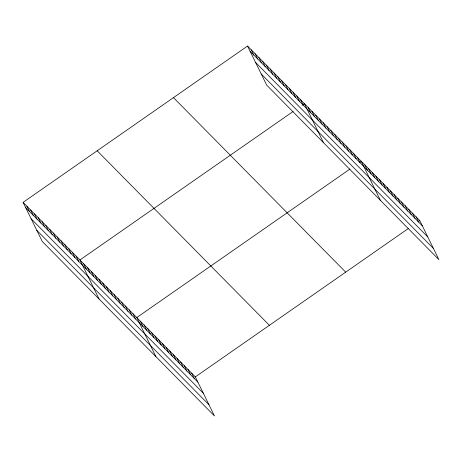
<?xml version="1.0" encoding="UTF-8"?>
<svg xmlns="http://www.w3.org/2000/svg" width="462" height="462" viewBox="0 0 462 462"><rect width="100%" height="100%" fill="white"/><g stroke="black" fill="none" stroke-linecap="round" stroke-linejoin="round"><path stroke-width="0.69" d="M23.1 202.373L195.328 376.894L214.466 415.956L42.238 241.435L23.1 202.373L247.534 46.044L419.762 220.565L438.9 259.627L266.672 85.106L247.534 46.044M293.151 111.452L79.938 259.967L99.07 299.029M302.125 105.197L304.371 103.638L323.51 142.7M349.982 169.046L136.769 317.556L155.908 356.618M359.523 162.399L361.209 161.226L380.341 200.289M195.328 376.894L408.541 228.378M418.081 221.737L419.762 220.565M250.104 51.282L422.332 225.803M255.573 62.445L427.8 236.966M261.203 73.943L433.431 248.464M173.475 97.632L345.697 272.153M97.164 150.785L269.392 325.306M25.664 207.617L197.892 382.132M31.133 218.774L203.361 393.295M36.769 230.278L208.997 404.793M416.106 216.851L418.67 222.095M412.445 213.144L415.009 218.382M408.783 209.436L411.353 214.674M405.122 205.729L407.692 210.967M401.466 202.021L404.031 207.259M397.805 198.314L400.369 203.551M394.144 194.606L396.714 199.844M390.482 190.893L393.052 196.131M386.827 187.185L389.391 192.423M383.165 183.478L385.73 188.715M379.504 179.77L382.074 185.008M375.849 176.062L378.413 181.3M372.187 172.355L374.751 177.593M368.526 168.642L371.09 173.885M364.864 164.934L367.434 170.172M357.415 157.386L359.985 162.624M353.626 153.546L356.196 158.789M349.838 149.711L352.408 154.949M346.05 145.871L348.619 151.109M342.261 142.03L344.825 147.268M338.473 138.19L341.037 143.428M334.684 134.35L337.248 139.588M330.896 130.509L333.46 135.753M327.108 126.675L329.672 131.913M323.319 122.834L325.883 128.072M319.525 118.994L322.095 124.232M315.737 115.154L318.306 120.391M311.948 111.313L314.518 116.551M308.16 107.473L310.73 112.716M300.583 99.798L303.147 105.036M296.795 95.957L299.359 101.195M293.006 92.117L295.57 97.355M289.218 88.277L291.782 93.52M285.429 84.442L287.993 89.68M281.635 80.602L284.205 85.84M277.847 76.761L280.417 81.999M274.058 72.921L276.628 78.159M270.27 69.081L272.84 74.318M266.482 65.24L269.046 70.484M262.693 61.406L265.257 66.644M258.905 57.565L261.469 62.803M255.116 53.725L257.68 58.963M251.328 49.884L253.892 55.122M191.666 373.186L194.236 378.424M188.005 369.473L190.575 374.717M184.35 365.765L186.914 371.003M180.688 362.058L183.252 367.296M177.027 358.35L179.597 363.588M173.365 354.643L175.935 359.881M169.71 350.935L172.274 356.173M166.049 347.222L168.613 352.466M162.387 343.514L164.957 348.752M158.732 339.807L161.296 345.045M155.07 336.099L157.634 341.337M151.409 332.392L153.973 337.63M147.748 328.684L150.317 333.922M144.092 324.977L146.656 330.214M140.431 321.263L142.995 326.501M132.981 313.715L135.545 318.959M129.193 309.881L131.757 315.119M125.404 306.04L127.968 311.278M121.616 302.2L124.18 307.438M117.827 298.36L120.391 303.598M114.033 294.519L116.603 299.757M110.245 290.679L112.815 295.923M106.456 286.844L109.026 292.082M102.668 283.004L105.238 288.242M98.88 279.163L101.444 284.401M95.091 275.323L97.655 280.561M91.303 271.483L93.867 276.721M87.514 267.642L90.078 272.886M83.726 263.808L86.29 269.046M76.143 256.127L78.713 261.365M72.355 252.287L74.925 257.525M68.567 248.446L71.136 253.684M64.778 244.612L67.348 249.85M60.99 240.771L63.554 246.009M57.201 236.931L59.765 242.169M53.413 233.091L55.977 238.328M49.625 229.25L52.189 234.488M45.836 225.41L48.4 230.653M42.048 221.575L44.612 226.813M38.254 217.735L40.823 222.973M34.465 213.894L37.035 219.132M30.677 210.054L33.247 215.292M26.888 206.214L29.458 211.452"/></g></svg>
